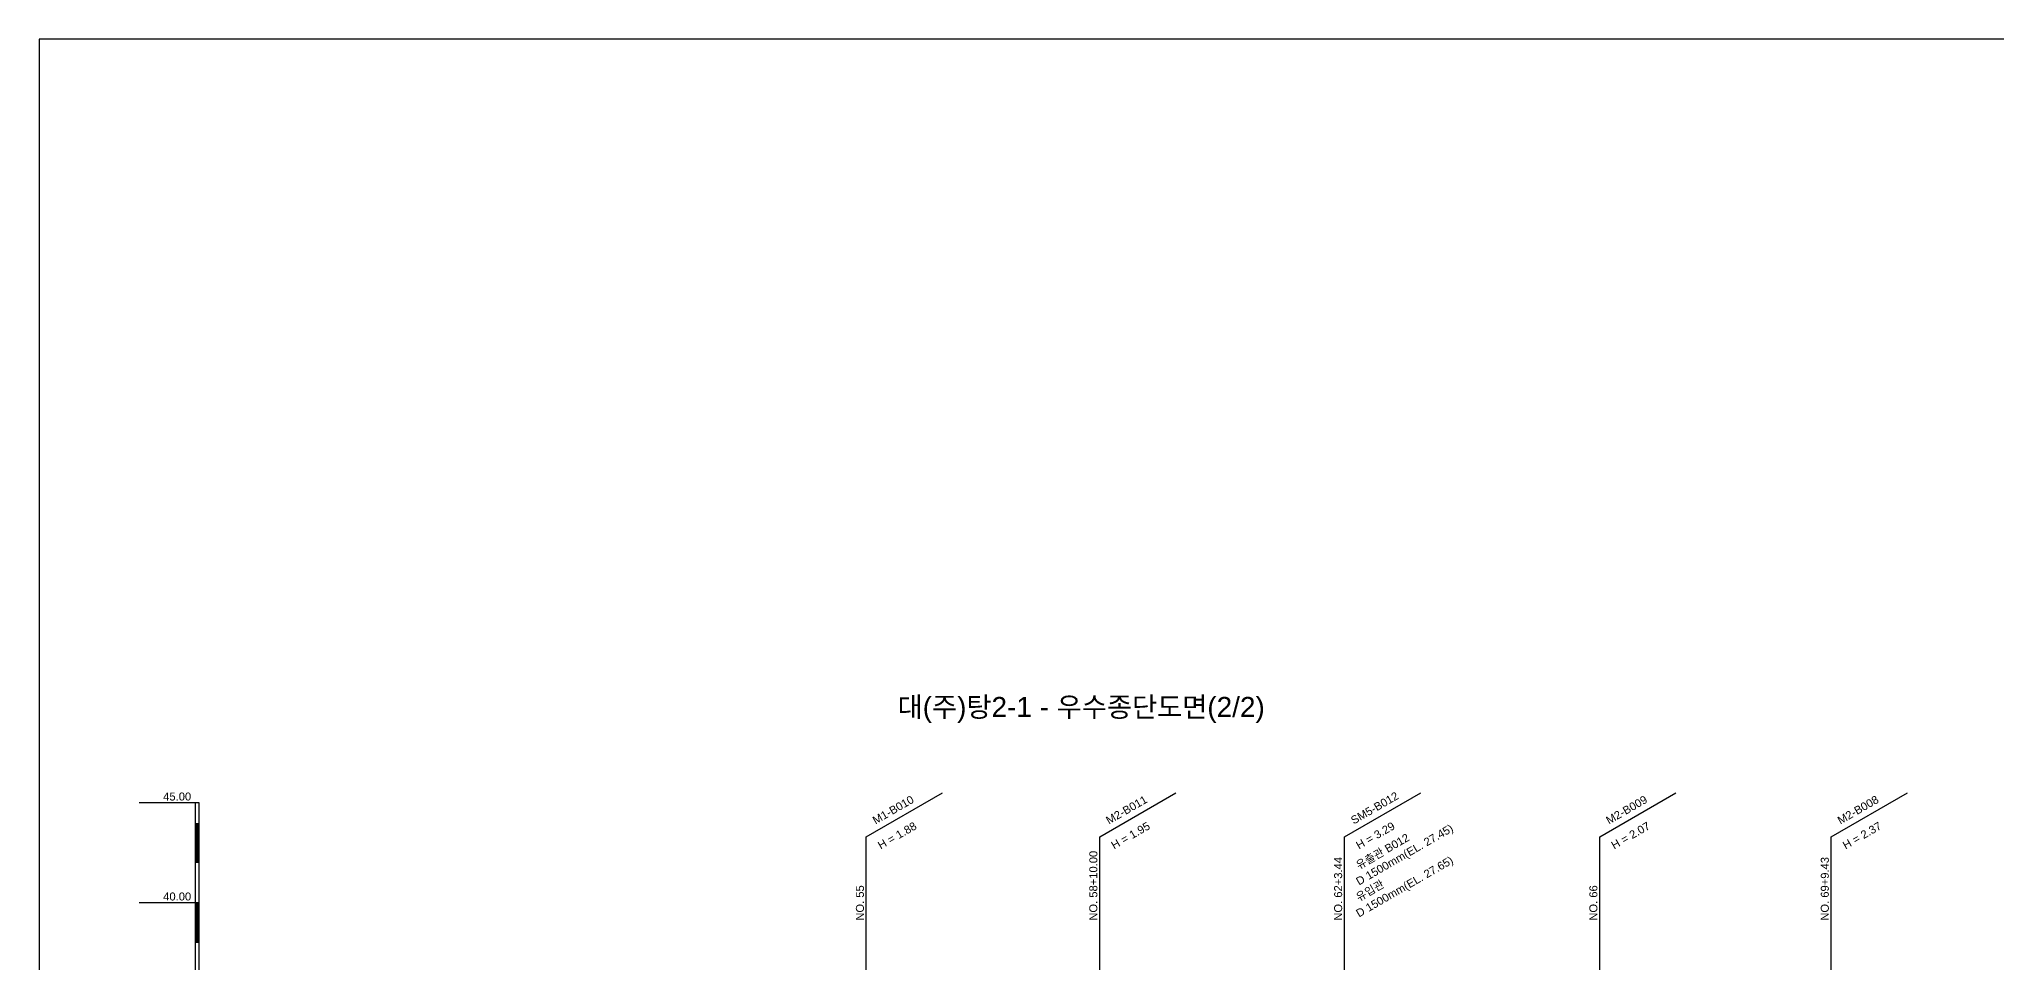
# Model space of a CAD drawing. Header units: millimetres. Extents: x -7351 to 135086, y 1419 to 5643.
# Drawn here: x 31045.4 to 31534.7, y 1782 to 2013 of the extents above; entities that cross this region are included whole.
import ezdxf
from ezdxf.enums import TextEntityAlignment as Align

# ---------------------------------------------------------------- set-up
doc = ezdxf.new("R2010")
doc.units = ezdxf.units.MM
for name, color, linetype in [('KZ_종단_깃발', 7, 'Continuous'), ('KZ_종단_노선명', 7, 'Continuous'), ('KZ_종단_도각', 7, 'Continuous'), ('KZ_종단_폴대', 7, 'Continuous')]:
    doc.layers.add(name, color=color, linetype=linetype)
doc.styles.get("Standard").update_dxf_attribs({"font": 'arial.ttf'})

msp = doc.modelspace()

# ---------------------------------------------------------------- linework, layer by layer
at = {"layer": 'KZ_종단_깃발'}
for p, q in [((31252.13, 1813.59), (31271.19, 1824.59)), ((31310.47, 1813.59), (31329.52, 1824.59)), ((31371.67, 1813.59), (31390.72, 1824.59)), ((31435.47, 1813.59), (31454.52, 1824.59)), ((31493.32, 1813.59), (31512.38, 1824.59)), ((31252.13, 1587.04), (31252.13, 1813.59)), ((31310.47, 1587.04), (31310.47, 1813.59)), ((31371.67, 1587.04), (31371.67, 1813.59)), ((31435.47, 1587.04), (31435.47, 1813.59)), ((31493.32, 1587.04), (31493.32, 1813.59))]:
    msp.add_line(p, q, dxfattribs=at)
at = {"layer": 'KZ_종단_도각'}
msp.add_lwpolyline([(31045.36, 1419.04), (31886.36, 1419.04), (31886.36, 2013.04), (31045.36, 2013.04)], close=True, dxfattribs=at)
at = {"layer": 'KZ_종단_폴대'}
for p, q in [((31085.36, 1822.04), (31070.36, 1822.04)), ((31085.36, 1797.04), (31070.36, 1797.04))]:
    msp.add_line(p, q, dxfattribs=at)
msp.add_lwpolyline([(31085.36, 1587.04), (31085.36, 1822.04), (31084.36, 1822.04), (31084.36, 1587.04), (31085.36, 1587.04)], dxfattribs=at)
for points in [[(31084.86, 1807.04, 1, 1, 0), (31084.86, 1817.04, 1, 1, 0)], [(31084.86, 1787.04, 1, 1, 0), (31084.86, 1797.04, 1, 1, 0)]]:
    msp.add_lwpolyline(points, format="xyseb", dxfattribs=at)

# ---------------------------------------------------------------- texts
at = {"layer": 'KZ_종단_깃발'}
for s, rotation, p in [('M1-B010', 30, (31254.73, 1816.09)), ('M2-B011', 30, (31313.07, 1816.09)), ('SM5-B012', 30, (31374.27, 1816.09)), ('M2-B009', 30, (31438.07, 1816.09)), ('M2-B008', 30, (31495.92, 1816.09)), ('NO. 58+10.00', 90, (31310.47, 1792.59)), ('NO. 62+3.44', 90, (31371.67, 1792.59)), ('NO. 69+9.43', 90, (31493.32, 1792.59)), ('NO. 55', 90, (31252.13, 1792.59)), ('NO. 66', 90, (31435.47, 1792.59))]:
    msp.add_text(s, height=2, rotation=rotation, dxfattribs=at).set_placement(p, align=Align.BOTTOM_LEFT)
for s, p in [('H = 1.88', (31254.73, 1812.09)), ('H = 1.95', (31313.07, 1812.09)), ('H = 3.29', (31374.27, 1812.09)), ('D 1500mm(EL. 27.45)', (31374.27, 1803.09)), ('H = 2.07', (31438.07, 1812.09)), ('H = 2.37', (31495.92, 1812.09)), ('유출관 B012', (31374.27, 1807.09)), ('D 1500mm(EL. 27.65)', (31374.27, 1795.09)), ('유입관  ', (31374.27, 1799.09))]:
    msp.add_text(s, height=2, rotation=30, dxfattribs=at).set_placement(p, align=Align.TOP_LEFT)
at = {"layer": 'KZ_종단_노선명'}
msp.add_text('대(주)탕2-1 - 우수종단도면(2/2)', height=5, dxfattribs=at).set_placement((31305.84, 1842.04), align=Align.BOTTOM_CENTER)
at = {"layer": 'KZ_종단_폴대'}
for s, p in [('45.00', (31083.36, 1822.04)), ('40.00', (31083.36, 1797.04))]:
    msp.add_text(s, height=2, dxfattribs=at).set_placement(p, align=Align.BOTTOM_RIGHT)

doc.saveas('drawing.dxf')
